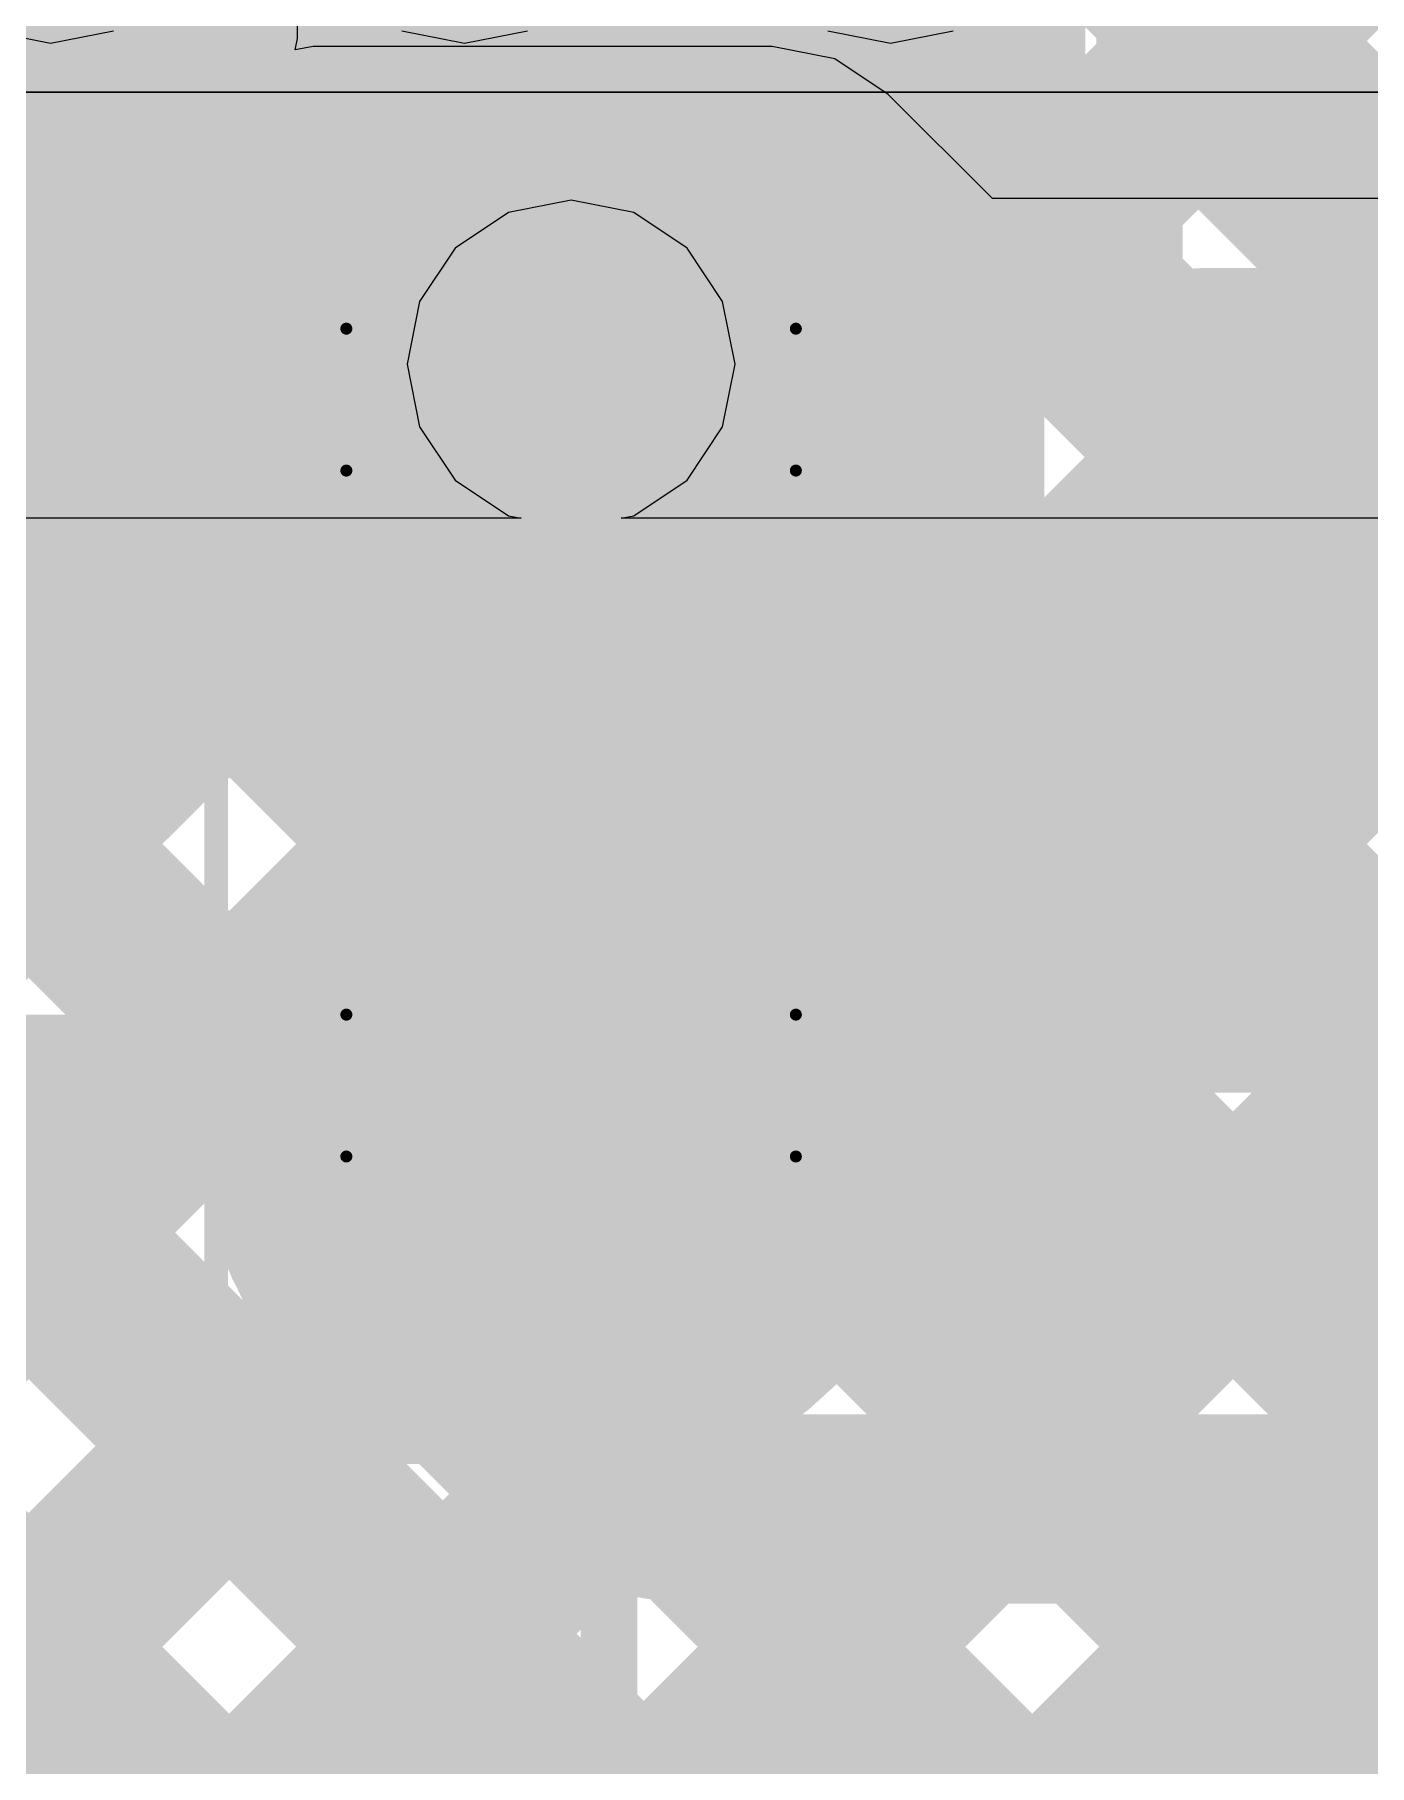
# Model space of a CAD drawing. Header units: millimetres. Extents: x 13 to 259, y -2 to 326.
# Drawn here: x 113.291 to 116.112, y 92.663 to 96.322 of the extents above; entities that cross this region are included whole.
import ezdxf

# ---------------------------------------------------------------- set-up
doc = ezdxf.new("R2010")
doc.units = ezdxf.units.MM
for name, color, linetype in [('BottomLayer', 5, 'Continuous'), ('BottomPaste', 16, 'Continuous'), ('BottomSolder', 6, 'Continuous'), ('ConnectLayer', 7, 'Continuous'), ('DrillDrawing', 1, 'Continuous'), ('Mechanical14', 56, 'Continuous'), ('Mechanical15', 56, 'Continuous'), ('Mechanical16', 56, 'Continuous'), ('Mechanical8', 56, 'Continuous'), ('MidLayer1', 16, 'Continuous'), ('MidLayer2', 76, 'Continuous'), ('MidLayer3', 90, 'Continuous'), ('MidLayer4', 156, 'Continuous'), ('MidLayer5', 130, 'Continuous'), ('MidLayer6', 216, 'Continuous'), ('MultiLayer', 9, 'Continuous'), ('TopLayer', 1, 'Continuous'), ('TopSolder', 216, 'Continuous')]:
    doc.layers.add(name, color=color, linetype=linetype)

# ---------------------------------------------------------------- blocks, each defined once
blk = doc.blocks.new('INDC1608X75N_B_88')
at = {"layer": 'BottomLayer'}
for points in [[(-1.25, 0.5), (-1.25, -0.5), (-0.35, 0.5), (-0.35, -0.5)], [(0.35, 0.5), (0.35, -0.5), (1.25, 0.5), (1.25, -0.5)]]:
    blk.add_solid(points, dxfattribs=at)
at = {"layer": 'BottomPaste'}
for points in [[(-1.25, 0.5), (-1.25, -0.5), (-0.35, 0.5), (-0.35, -0.5)], [(0.35, 0.5), (0.35, -0.5), (1.25, 0.5), (1.25, -0.5)]]:
    blk.add_solid(points, dxfattribs=at)
at = {"layer": 'BottomSolder'}
for points in [[(-1.3516, 0.6016), (-1.3516, -0.6016), (-0.2484, 0.6016), (-0.2484, -0.6016)], [(0.2484, 0.6016), (0.2484, -0.6016), (1.3516, 0.6016), (1.3516, -0.6016)]]:
    blk.add_solid(points, dxfattribs=at)
at = {"layer": 'Mechanical14', "const_width": 0.1}
for points in [[(-0.875, 0.475), (-0.875, -0.475)], [(-0.875, 0.475), (0.875, 0.475)], [(0.875, 0.475), (0.875, -0.475)], [(-0.875, -0.475), (0.875, -0.475)]]:
    blk.add_lwpolyline(points, dxfattribs=at)
at = {"layer": 'Mechanical14', "const_width": 0.05}
for points in [[(-0.9, 0.475, 1), (-0.85, 0.475, 1)], [(-0.9, 0.475, 1), (-0.85, 0.475, 1)], [(0.85, 0.475, 1), (0.9, 0.475, 1)], [(0.85, 0.475, 1), (0.9, 0.475, 1)], [(-0.9, -0.475, 1), (-0.85, -0.475, 1)], [(-0.9, -0.475, 1), (-0.85, -0.475, 1)], [(0.85, -0.475, 1), (0.9, -0.475, 1)], [(0.85, -0.475, 1), (0.9, -0.475, 1)]]:
    blk.add_lwpolyline(points, format="xyb", close=True, dxfattribs=at)
at = {"layer": 'Mechanical16', "const_width": 0.05}
for points in [[(-1.5, 0.75), (-1.5, -0.75)], [(-1.5, 0.75), (1.5, 0.75)], [(1.5, 0.75), (1.5, -0.75)], [(-1.5, -0.75), (1.5, -0.75)]]:
    blk.add_lwpolyline(points, dxfattribs=at)
at = {"layer": 'Mechanical16', "const_width": 0.025}
for points in [[(-1.5125, 0.75, 1), (-1.4875, 0.75, 1)], [(-1.5125, 0.75, 1), (-1.4875, 0.75, 1)], [(1.4875, 0.75, 1), (1.5125, 0.75, 1)], [(1.4875, 0.75, 1), (1.5125, 0.75, 1)], [(-1.5125, -0.75, 1), (-1.4875, -0.75, 1)], [(-1.5125, -0.75, 1), (-1.4875, -0.75, 1)], [(1.4875, -0.75, 1), (1.5125, -0.75, 1)], [(1.4875, -0.75, 1), (1.5125, -0.75, 1)]]:
    blk.add_lwpolyline(points, format="xyb", close=True, dxfattribs=at)
at = {"layer": 'Mechanical8', "const_width": 0.0254}
for points in [[(-0.875, 0.475), (0.875, 0.475)], [(-0.875, 0.475), (-0.875, -0.475)], [(-0.575, 0.475), (-0.575, -0.475)], [(0.575, 0.475), (0.575, -0.475)], [(0.875, 0.475), (0.875, -0.475)], [(-0.875, -0.475), (0.875, -0.475)]]:
    blk.add_lwpolyline(points, dxfattribs=at)
at = {"layer": 'Mechanical8', "const_width": 0.0127}
for points in [[(-0.8813, 0.475, 1), (-0.8686, 0.475, 1)], [(-0.8813, 0.475, 1), (-0.8686, 0.475, 1)], [(-0.5814, 0.475, 1), (-0.5687, 0.475, 1)], [(0.5687, 0.475, 1), (0.5814, 0.475, 1)], [(0.8686, 0.475, 1), (0.8813, 0.475, 1)], [(0.8686, 0.475, 1), (0.8813, 0.475, 1)], [(-0.8813, -0.475, 1), (-0.8686, -0.475, 1)], [(-0.8813, -0.475, 1), (-0.8686, -0.475, 1)], [(-0.5814, -0.475, 1), (-0.5687, -0.475, 1)], [(0.5687, -0.475, 1), (0.5814, -0.475, 1)], [(0.8686, -0.475, 1), (0.8813, -0.475, 1)], [(0.8686, -0.475, 1), (0.8813, -0.475, 1)]]:
    blk.add_lwpolyline(points, format="xyb", close=True, dxfattribs=at)
blk = doc.blocks.new('CAPC1005X55N_B_91')
at = {"layer": 'BottomLayer'}
for points in [[(-0.76, -0.31), (-0.14, -0.31), (-0.76, 0.31), (-0.14, 0.31)], [(0.14, -0.31), (0.76, -0.31), (0.14, 0.31), (0.76, 0.31)]]:
    blk.add_solid(points, dxfattribs=at)
at = {"layer": 'BottomPaste'}
for points in [[(-0.76, -0.31), (-0.14, -0.31), (-0.76, 0.31), (-0.14, 0.31)], [(0.14, -0.31), (0.76, -0.31), (0.14, 0.31), (0.76, 0.31)]]:
    blk.add_solid(points, dxfattribs=at)
at = {"layer": 'BottomSolder'}
for points in [[(-0.8616, -0.4116), (-0.0384, -0.4116), (-0.8616, 0.4116), (-0.0384, 0.4116)], [(0.0384, -0.4116), (0.8616, -0.4116), (0.0384, 0.4116), (0.8616, 0.4116)]]:
    blk.add_solid(points, dxfattribs=at)
at = {"layer": 'Mechanical14', "const_width": 0.1}
for points in [[(0.5251, 0.2749), (-0.5249, 0.2749)], [(-0.5249, 0.2749), (-0.5249, -0.2751)], [(0.5251, 0.2749), (0.5251, -0.2751)], [(0.5251, -0.2751), (-0.5249, -0.2751)]]:
    blk.add_lwpolyline(points, dxfattribs=at)
at = {"layer": 'Mechanical14', "const_width": 0.05}
for points in [[(-0.5499, 0.2749, 1), (-0.5, 0.2749, 1)], [(-0.5499, 0.2749, 1), (-0.5, 0.2749, 1)], [(0.5001, 0.2749, 1), (0.55, 0.2749, 1)], [(0.5001, 0.2749, 1), (0.55, 0.2749, 1)], [(-0.5499, -0.2751, 1), (-0.5, -0.2751, 1)], [(-0.5499, -0.2751, 1), (-0.5, -0.2751, 1)], [(0.5001, -0.2751, 1), (0.55, -0.2751, 1)], [(0.5001, -0.2751, 1), (0.55, -0.2751, 1)]]:
    blk.add_lwpolyline(points, format="xyb", close=True, dxfattribs=at)
at = {"layer": 'Mechanical16', "const_width": 0.05}
for points in [[(0, 0.5), (0, -0.5)], [(0.91, 0.46), (-0.91, 0.46)], [(-0.91, 0.46), (-0.91, -0.46)], [(0.91, 0.46), (0.91, -0.46)], [(0.5, 0), (-0.5, 0)], [(0.91, -0.46), (-0.91, -0.46)]]:
    blk.add_lwpolyline(points, dxfattribs=at)
at = {"layer": 'Mechanical16', "const_width": 0.025}
for points in [[(-0.0125, 0.5, 1), (0.0125, 0.5, 1)], [(-0.9225, 0.46, 1), (-0.8975, 0.46, 1)], [(-0.9225, 0.46, 1), (-0.8975, 0.46, 1)], [(0.8975, 0.46, 1), (0.9225, 0.46, 1)], [(0.8975, 0.46, 1), (0.9225, 0.46, 1)], [(-0.5125, 0, 1), (-0.4875, 0, 1)], [(0.4875, 0, 1), (0.5125, 0, 1)], [(-0.9225, -0.46, 1), (-0.8975, -0.46, 1)], [(-0.9225, -0.46, 1), (-0.8975, -0.46, 1)], [(0.8975, -0.46, 1), (0.9225, -0.46, 1)], [(0.8975, -0.46, 1), (0.9225, -0.46, 1)], [(-0.0125, -0.5, 1), (0.0125, -0.5, 1)]]:
    blk.add_lwpolyline(points, format="xyb", close=True, dxfattribs=at)
blk = doc.blocks.new('CAPC1005X55N_B_131')
at = {"layer": 'BottomLayer'}
for points in [[(-0.76, -0.31), (-0.14, -0.31), (-0.76, 0.31), (-0.14, 0.31)], [(0.14, -0.31), (0.76, -0.31), (0.14, 0.31), (0.76, 0.31)]]:
    blk.add_solid(points, dxfattribs=at)
at = {"layer": 'BottomPaste'}
for points in [[(-0.76, -0.31), (-0.14, -0.31), (-0.76, 0.31), (-0.14, 0.31)], [(0.14, -0.31), (0.76, -0.31), (0.14, 0.31), (0.76, 0.31)]]:
    blk.add_solid(points, dxfattribs=at)
at = {"layer": 'BottomSolder'}
for points in [[(-0.8616, -0.4116), (-0.0384, -0.4116), (-0.8616, 0.4116), (-0.0384, 0.4116)], [(0.0384, -0.4116), (0.8616, -0.4116), (0.0384, 0.4116), (0.8616, 0.4116)]]:
    blk.add_solid(points, dxfattribs=at)
at = {"layer": 'Mechanical14', "const_width": 0.1}
for points in [[(-0.5249, 0.2749), (0.5251, 0.2749)], [(-0.5249, 0.2749), (-0.5249, -0.2751)], [(0.5251, 0.2749), (0.5251, -0.2751)], [(-0.5249, -0.2751), (0.5251, -0.2751)]]:
    blk.add_lwpolyline(points, dxfattribs=at)
at = {"layer": 'Mechanical14', "const_width": 0.05}
for points in [[(-0.5499, 0.2749, 1), (-0.5, 0.2749, 1)], [(-0.5499, 0.2749, 1), (-0.5, 0.2749, 1)], [(0.5001, 0.2749, 1), (0.55, 0.2749, 1)], [(0.5001, 0.2749, 1), (0.55, 0.2749, 1)], [(-0.5499, -0.2751, 1), (-0.5, -0.2751, 1)], [(-0.5499, -0.2751, 1), (-0.5, -0.2751, 1)], [(0.5001, -0.2751, 1), (0.55, -0.2751, 1)], [(0.5001, -0.2751, 1), (0.55, -0.2751, 1)]]:
    blk.add_lwpolyline(points, format="xyb", close=True, dxfattribs=at)
at = {"layer": 'Mechanical16', "const_width": 0.05}
for points in [[(0, 0.5), (0, -0.5)], [(-0.91, 0.46), (0.91, 0.46)], [(-0.91, 0.46), (-0.91, -0.46)], [(0.91, 0.46), (0.91, -0.46)], [(-0.5, 0), (0.5, 0)], [(-0.91, -0.46), (0.91, -0.46)]]:
    blk.add_lwpolyline(points, dxfattribs=at)
at = {"layer": 'Mechanical16', "const_width": 0.025}
for points in [[(-0.0125, 0.5, 1), (0.0125, 0.5, 1)], [(-0.9225, 0.46, 1), (-0.8975, 0.46, 1)], [(-0.9225, 0.46, 1), (-0.8975, 0.46, 1)], [(0.8975, 0.46, 1), (0.9225, 0.46, 1)], [(0.8975, 0.46, 1), (0.9225, 0.46, 1)], [(-0.5125, 0, 1), (-0.4875, 0, 1)], [(0.4875, 0, 1), (0.5125, 0, 1)], [(-0.9225, -0.46, 1), (-0.8975, -0.46, 1)], [(-0.9225, -0.46, 1), (-0.8975, -0.46, 1)], [(0.8975, -0.46, 1), (0.9225, -0.46, 1)], [(0.8975, -0.46, 1), (0.9225, -0.46, 1)], [(-0.0125, -0.5, 1), (0.0125, -0.5, 1)]]:
    blk.add_lwpolyline(points, format="xyb", close=True, dxfattribs=at)
blk = doc.blocks.new('BGA144C80P12X12_1000X1000X170_150')
at = {"layer": 'Mechanical15', "const_width": 0.05}
blk.add_lwpolyline([(6, -6), (6, 6)], dxfattribs=at)

msp = doc.modelspace()

# ---------------------------------------------------------------- linework, layer by layer
at = {"layer": 'BottomLayer', "const_width": 0.25}
for points in [[(113.2, 95.75, 1), (113.45, 95.75, 1)], [(114.3, 95.625, 1), (114.55, 95.625, 1)], [(114.3, 94.025, 1), (114.55, 94.025, 1)]]:
    msp.add_lwpolyline(points, format="xyb", close=True, dxfattribs=at)
at = {"layer": 'ConnectLayer'}
for p, q in [((113.8467, 96.3135), (113.8467, 97.0181)), ((113.1924, 96.3297), (113.325, 96.3034)), ((113.325, 96.3034), (113.4577, 96.3297)), ((113.8419, 96.2891), (113.8467, 96.3135)), ((113.8801, 96.2967), (113.8419, 96.2891)), ((113.8467, 96.3135), (113.8467, 96.3135)), ((113.8467, 96.3135), (113.8467, 96.3135)), ((114.4845, 96.2967), (113.8801, 96.2967)), ((114.0674, 96.3297), (114.2, 96.3034)), ((114.2, 96.3034), (114.3327, 96.3297)), ((114.4846, 96.2967), (114.4845, 96.2967)), ((114.4845, 96.2967), (114.4845, 96.2967)), ((114.6176, 96.2967), (114.4846, 96.2967)), ((114.85, 96.2967), (114.6176, 96.2967)), ((114.6176, 96.2967), (114.6176, 96.2967)), ((114.6176, 96.2967), (114.6176, 96.2967)), ((114.9827, 96.2703), (114.85, 96.2967)), ((114.9674, 96.3297), (115.1, 96.3034)), ((115.1, 96.3034), (115.2327, 96.3297)), ((115.0952, 96.1951), (114.9827, 96.2703)), ((108, 96.2), (119.55, 96.2)), ((115.3153, 95.975), (115.0952, 96.1951)), ((114.425, 95.9717), (114.2924, 95.9453)), ((114.5577, 95.9453), (114.425, 95.9717)), ((119.625, 95.975), (115.3153, 95.975)), ((114.2924, 95.9453), (114.1799, 95.8701)), ((114.6702, 95.8701), (114.5577, 95.9453)), ((114.1799, 95.8701), (114.1048, 95.7577)), ((114.7453, 95.7577), (114.6702, 95.8701)), ((114.1048, 95.7577), (114.0784, 95.625)), ((114.7717, 95.625), (114.7453, 95.7577)), ((114.0784, 95.625), (114.1048, 95.4923)), ((114.7453, 95.4923), (114.7717, 95.625)), ((114.1048, 95.4923), (114.1799, 95.3799)), ((114.6702, 95.3799), (114.7453, 95.4923)), ((114.1799, 95.3799), (114.2924, 95.3047)), ((114.5577, 95.3047), (114.6702, 95.3799)), ((114.3193, 95.2994), (108.875, 95.2986)), ((114.2924, 95.3047), (114.3193, 95.2994)), ((114.5309, 95.2994), (114.5577, 95.3047)), ((116.7323, 95.2997), (114.5309, 95.2994))]:
    msp.add_line(p, q, dxfattribs=at)
at = {"layer": 'ConnectLayer', "const_width": 0.4}
for points in [[(102.1605, 79.2502), (131.7888, 108.8785)], [(102.1605, 79.2502), (131.7888, 108.8785)], [(102.1717, 78.4129), (131.6469, 107.8881)], [(102.1717, 78.4129), (131.6469, 107.8881)], [(114.7707, 96.1031), (116.8532, 98.1856)], [(114.7707, 96.1031), (116.8532, 98.1856)], [(114.9972, 95.4811), (117.3306, 97.8145)], [(114.9972, 95.4811), (117.3306, 97.8145)], [(114.8242, 94.4595), (117.6839, 97.3193)], [(114.8242, 94.4595), (117.6839, 97.3193)], [(112.3014, 97.2846), (113.2507, 96.3353)], [(113.5, 97.0181), (113.5001, 96.3135)], [(115.1116, 97.0201), (116.5959, 95.5359)], [(115.1116, 97.0201), (116.5959, 95.5359)], [(113.3104, 96.3398), (113.5001, 96.5295)], [(114.7732, 96.51), (135.1583, 76.1249)], [(114.7732, 96.51), (135.1583, 76.1249)], [(101.7383, 83.9192), (113.9397, 96.1206)], [(101.7383, 83.9192), (113.9397, 96.1206)], [(110.0994, 96.0927), (122.1498, 84.0422)], [(110.0994, 96.0927), (122.1498, 84.0422)], [(110.0994, 96.0927), (115.532, 90.66)], [(110.9531, 96.0875), (133.3382, 73.7024)], [(110.9531, 96.0875), (133.3382, 73.7024)], [(110.9531, 96.0875), (116.3805, 90.66)], [(111.7957, 96.0934), (113.8357, 94.0534)], [(111.7957, 96.0934), (113.8357, 94.0534)], [(111.7957, 96.0934), (113.8357, 94.0534)], [(112.6508, 96.0868), (114.1772, 94.5604)], [(112.6508, 96.0868), (114.1772, 94.5604)], [(113.4997, 96.0865), (113.8463, 95.7398)], [(113.4997, 96.0865), (113.8463, 95.7398)], [(113.6176, 94.95), (114.6176, 95.95)], [(113.8801, 95.95), (114.85, 95.95)], [(114.4845, 95.95), (115.2173, 95.2173)], [(114.85, 95.95), (115.225, 95.575)], [(108.4791, 90.66), (113.6191, 95.8)], [(112.3594, 95.8), (113.8616, 95.8)], [(112.9376, 95.8), (114.1772, 94.5604)], [(113.7861, 95.8), (113.8463, 95.7398)], [(114.9885, 95.8), (115.4219, 95.8)], [(114.9972, 95.4811), (115.3161, 95.8)], [(115.4219, 95.8), (116.1792, 95.0427)], [(113.9103, 95.6757), (114.636, 94.95)], [(114.4661, 94.95), (115.1581, 95.642)], [(115.7624, 95.6283), (116.6526, 95.6283)], [(115.765, 95.4004), (115.993, 95.6283)], [(115.225, 95.225), (115.225, 95.575)], [(115.765, 95.225), (115.765, 95.575)], [(115.765, 95.5181), (116.9982, 94.285)], [(114.9876, 95.4471), (125.1755, 85.2591)], [(114.9876, 95.4471), (125.1755, 85.2591)], [(114.9876, 95.4471), (119.7747, 90.66)], [(114.8242, 94.4595), (115.7933, 95.4286)], [(114.9251, 93.7119), (116.5371, 95.3239)], [(114.9251, 93.7119), (116.5371, 95.3239)], [(115.4982, 94.285), (116.5371, 95.3239)], [(101.8767, 83.2091), (113.9469, 95.2793)], [(101.8767, 83.2091), (113.9469, 95.2793)], [(109.3276, 90.66), (113.9469, 95.2793)], [(114.95, 94.95), (115.225, 95.225)], [(113.5378, 95.1997), (113.7875, 94.95)], [(100.5867, 81.0706), (114.569, 95.0528)], [(100.5867, 81.0706), (114.569, 95.0528)], [(110.1761, 90.66), (114.569, 95.0528)], [(114.5399, 95.0463), (121.4862, 88.0999)], [(114.5399, 95.0463), (121.4862, 88.0999)], [(114.5399, 95.0463), (118.9261, 90.66)], [(114.9251, 93.7119), (116.2201, 95.0069)], [(110.2353, 94.95), (114.95, 94.95)], [(113.5703, 90.66), (117.8203, 94.91)], [(114.4188, 90.66), (118.6688, 94.91)], [(115.3329, 94.5691), (115.6059, 94.8422)], [(115.5992, 94.8355), (116.1497, 94.285)], [(101.945, 79.8833), (116.8273, 94.7656)], [(101.945, 79.8833), (116.8273, 94.7656)], [(112.7217, 90.66), (116.8273, 94.7656)], [(115.1412, 94.445), (115.3011, 94.285)], [(114.8069, 94.4068), (114.9287, 94.285)], [(114.8721, 94.41), (114.95, 94.41)], [(114.9547, 94.285), (121.7649, 94.285)], [(101.8661, 82.35), (113.5661, 94.05)], [(110.5087, 94.05), (113.8356, 94.05)], [(112.142, 94.05), (123.0085, 83.1835)], [(112.9905, 94.05), (123.4328, 83.6077)], [(114.9605, 93.7772), (121.1146, 87.623)], [(114.9605, 93.7772), (121.1146, 87.623)], [(114.9605, 93.7772), (118.0776, 90.66)], [(114.7381, 93.5249), (114.9251, 93.7119)], [(114.7381, 93.5249), (114.9251, 93.7119)], [(114.7381, 93.5249), (114.9251, 93.7119)], [(101.7125, 81.3478), (113.9905, 93.6259)], [(101.7125, 81.3478), (113.9905, 93.6259)], [(102.7147, 82.35), (113.9905, 93.6259)], [(111.0247, 90.66), (113.9905, 93.6259)], [(114.0432, 93.6432), (114.2113, 93.4751)], [(101.9102, 80.697), (114.7381, 93.5249)], [(101.9102, 80.697), (114.7381, 93.5249)], [(111.8732, 90.66), (114.7381, 93.5249)], [(114.2113, 93.4751), (114.3222, 93.3642)], [(114.4534, 93.4357), (125.0401, 82.8489)], [(114.4534, 93.4357), (125.0401, 82.8489)], [(114.4534, 93.4357), (117.2291, 90.66)], [(103.5632, 82.35), (114.4714, 93.2582)], [(104.4117, 82.35), (115.2667, 93.205)], [(105.2602, 82.35), (116.1152, 93.205)], [(106.1088, 82.35), (116.9638, 93.205)], [(114.6836, 93.2054), (123.857, 84.032)], [(114.705, 93.205), (121.9886, 93.205)], [(115.5325, 93.205), (121.1146, 87.623)]]:
    msp.add_lwpolyline(points, dxfattribs=at)
for points in [[(114.79, 96.65, -0.223564), (114.5761, 96.1954)], [(114.79, 96.65, -0.223564), (114.5761, 96.1954)], [(112.9, 96.1592, -0.283621), (113.5001, 96.3135)], [(113.7625, 96.2542, -0.434523), (112.9, 96.2408)], [(113.7625, 96.2542, -0.434523), (112.9, 96.2408)], [(114.049, 96.0797, -0.145133), (113.7625, 96.2542)], [(114.049, 96.0797, -0.145133), (113.7625, 96.2542)], [(114.5761, 96.1954, -0.340281), (115.015, 95.625)], [(114.5761, 96.1954, -0.340281), (115.015, 95.625)], [(115.015, 95.625, -1.575873), (114.049, 96.0797)], [(115.015, 95.625, -1.575873), (114.049, 96.0797)], [(113.8801, 95.95, -0.086674), (113.915, 95.75)], [(115.015, 95.625, -1.163167), (113.8616, 95.8)], [(114.9885, 95.8, -0.07543), (115.015, 95.625)], [(113.915, 95.75, -0.675033), (112.9, 95.3408)], [(113.375, 95.75, -0.67153), (113.2894, 95.715)], [(115.765, 95.225, -0.199574), (115.6059, 94.8422)], [(115.765, 95.225, -0.198912), (115.6069, 94.8432)], [(116.4625, 94.925, -0.199374), (116.1792, 95.0427)], [(116.4625, 94.925, -0.198912), (116.1797, 95.0422)], [(115.3329, 94.5691, -0.199574), (114.95, 94.41)], [(115.3319, 94.5682, -0.198913), (114.95, 94.41)], [(114.8721, 94.41, -0.063731), (114.9547, 94.285)], [(114.2113, 93.4751, -0.321003), (113.8356, 94.05)], [(114.0432, 93.6432, -0.210978), (113.8856, 94.05)], [(114.705, 93.205, -0.199574), (114.3222, 93.3642)], [(114.705, 93.205, -0.198912), (114.3232, 93.3632)]]:
    msp.add_lwpolyline(points, format="xyb", dxfattribs=at)
at = {"layer": 'ConnectLayer'}
for points, const_width in [([(114.6732, 96.51, 1), (114.8732, 96.51, 1)], 0.2), ([(114.6732, 96.51, 1), (114.8732, 96.51, 1)], 0.2), ([(113.1507, 96.3353, 1), (113.3507, 96.3353, 1)], 0.2), ([(113.2104, 96.3398, 1), (113.4104, 96.3398, 1)], 0.2), ([(113.4001, 96.3135, 1), (113.6001, 96.3135, 1)], 0.2), ([(113.4001, 96.3135, 1), (113.6001, 96.3135, 1)], 0.2), ([(113.6625, 96.2542, 1), (113.8625, 96.2542, 1)], 0.2), ([(113.6625, 96.2542, 1), (113.8625, 96.2542, 1)], 0.2), ([(113.6625, 96.2542, 1), (113.8625, 96.2542, 1)], 0.2), ([(113.6625, 96.2542, 1), (113.8625, 96.2542, 1)], 0.2), ([(114.4761, 96.1954, 1), (114.6761, 96.1954, 1)], 0.2), ([(114.4761, 96.1954, 1), (114.6761, 96.1954, 1)], 0.2), ([(114.4761, 96.1954, 1), (114.6761, 96.1954, 1)], 0.2), ([(114.4761, 96.1954, 1), (114.6761, 96.1954, 1)], 0.2), ([(113.8397, 96.1206, 1), (114.0397, 96.1206, 1)], 0.2), ([(113.8397, 96.1206, 1), (114.0397, 96.1206, 1)], 0.2), ([(114.6707, 96.1031, 1), (114.8707, 96.1031, 1)], 0.2), ([(114.6707, 96.1031, 1), (114.8707, 96.1031, 1)], 0.2), ([(113.3997, 96.0865, 1), (113.5997, 96.0865, 1)], 0.2), ([(113.3997, 96.0865, 1), (113.5997, 96.0865, 1)], 0.2), ([(113.949, 96.0797, 1), (114.149, 96.0797, 1)], 0.2), ([(113.949, 96.0797, 1), (114.149, 96.0797, 1)], 0.2), ([(113.949, 96.0797, 1), (114.149, 96.0797, 1)], 0.2), ([(113.949, 96.0797, 1), (114.149, 96.0797, 1)], 0.2), ([(113.7801, 95.95, 1), (113.9801, 95.95, 1)], 0.2), ([(113.7801, 95.95, 1), (113.9801, 95.95, 1)], 0.2), ([(114.3845, 95.95, 1), (114.5845, 95.95, 1)], 0.2), ([(114.5176, 95.95, 1), (114.7176, 95.95, 1)], 0.2), ([(114.75, 95.95, 1), (114.95, 95.95, 1)], 0.2), ([(114.75, 95.95, 1), (114.95, 95.95, 1)], 0.2), ([(113.5191, 95.8, 1), (113.7191, 95.8, 1)], 0.2), ([(113.6861, 95.8, 1), (113.8861, 95.8, 1)], 0.2), ([(113.7616, 95.8, 1), (113.9616, 95.8, 1)], 0.2), ([(113.7616, 95.8, 1), (113.9616, 95.8, 1)], 0.2), ([(114.8885, 95.8, 1), (115.0885, 95.8, 1)], 0.2), ([(114.8885, 95.8, 1), (115.0885, 95.8, 1)], 0.2), ([(115.2161, 95.8, 1), (115.4161, 95.8, 1)], 0.2), ([(115.3219, 95.8, 1), (115.5219, 95.8, 1)], 0.2), ([(115.3219, 95.8, 1), (115.5219, 95.8, 1)], 0.2), ([(113.275, 95.75, 1), (113.475, 95.75, 1)], 0.2), ([(113.7463, 95.7398, 1), (113.9463, 95.7398, 1)], 0.2), ([(113.7463, 95.7398, 1), (113.9463, 95.7398, 1)], 0.2), ([(113.7463, 95.7398, 1), (113.9463, 95.7398, 1)], 0.2), ([(113.815, 95.75, 1), (114.015, 95.75, 1)], 0.2), ([(113.815, 95.75, 1), (114.015, 95.75, 1)], 0.2), ([(113.1894, 95.715, 1), (113.3894, 95.715, 1)], 0.2), ([(113.8103, 95.6757, 1), (114.0103, 95.6757, 1)], 0.2), ([(114.915, 95.625, 1), (115.115, 95.625, 1)], 0.2), ([(114.915, 95.625, 1), (115.115, 95.625, 1)], 0.2), ([(114.915, 95.625, 1), (115.115, 95.625, 1)], 0.2), ([(114.915, 95.625, 1), (115.115, 95.625, 1)], 0.2), ([(114.915, 95.625, 1), (115.115, 95.625, 1)], 0.2), ([(114.915, 95.625, 1), (115.115, 95.625, 1)], 0.2), ([(115.0581, 95.642, 1), (115.2581, 95.642, 1)], 0.2), ([(115.6624, 95.6283, 1), (115.8624, 95.6283, 1)], 0.2), ([(115.893, 95.6283, 1), (116.093, 95.6283, 1)], 0.2), ([(115.125, 95.575, 1), (115.325, 95.575, 1)], 0.2), ([(115.125, 95.575, 1), (115.325, 95.575, 1)], 0.2), ([(115.665, 95.575, 1), (115.865, 95.575, 1)], 0.2), ([(115.665, 95.5181, 1), (115.865, 95.5181, 1)], 0.2), ([(114.8972, 95.4811, 1), (115.0972, 95.4811, 1)], 0.2), ([(114.8972, 95.4811, 1), (115.0972, 95.4811, 1)], 0.2), ([(114.8972, 95.4811, 1), (115.0972, 95.4811, 1)], 0.2), ([(114.8876, 95.4471, 1), (115.0876, 95.4471, 1)], 0.2), ([(114.8876, 95.4471, 1), (115.0876, 95.4471, 1)], 0.2), ([(114.8876, 95.4471, 1), (115.0876, 95.4471, 1)], 0.2), ([(115.6933, 95.4286, 1), (115.8933, 95.4286, 1)], 0.2), ([(115.665, 95.4004, 1), (115.865, 95.4004, 1)], 0.2), ([(113.8469, 95.2793, 1), (114.0469, 95.2793, 1)], 0.2), ([(113.8469, 95.2793, 1), (114.0469, 95.2793, 1)], 0.2), ([(113.8469, 95.2793, 1), (114.0469, 95.2793, 1)], 0.2), ([(115.125, 95.225, 1), (115.325, 95.225, 1)], 0.2), ([(115.125, 95.225, 1), (115.325, 95.225, 1)], 0.2), ([(115.665, 95.225, 1), (115.865, 95.225, 1)], 0.2), ([(115.665, 95.225, 1), (115.865, 95.225, 1)], 0.2), ([(115.665, 95.225, 1), (115.865, 95.225, 1)], 0.2), ([(113.4378, 95.1997, 1), (113.6378, 95.1997, 1)], 0.2), ([(115.1173, 95.2173, 1), (115.3173, 95.2173, 1)], 0.2), ([(114.4399, 95.0463, 1), (114.6399, 95.0463, 1)], 0.2), ([(114.4399, 95.0463, 1), (114.6399, 95.0463, 1)], 0.2), ([(114.4399, 95.0463, 1), (114.6399, 95.0463, 1)], 0.2), ([(114.469, 95.0528, 1), (114.669, 95.0528, 1)], 0.2), ([(114.469, 95.0528, 1), (114.669, 95.0528, 1)], 0.2), ([(114.469, 95.0528, 1), (114.669, 95.0528, 1)], 0.2), ([(116.0792, 95.0427, 1), (116.2792, 95.0427, 1)], 0.2), ([(116.0792, 95.0427, 1), (116.2792, 95.0427, 1)], 0.2), ([(116.0797, 95.0422, 1), (116.2797, 95.0422, 1)], 0.2), ([(116.1201, 95.0069, 1), (116.3201, 95.0069, 1)], 0.2), ([(113.5176, 94.95, 1), (113.7176, 94.95, 1)], 0.2), ([(113.6875, 94.95, 1), (113.8875, 94.95, 1)], 0.2), ([(114.3661, 94.95, 1), (114.5661, 94.95, 1)], 0.2), ([(114.536, 94.95, 1), (114.736, 94.95, 1)], 0.2), ([(114.85, 94.95, 1), (115.05, 94.95, 1)], 0.2), ([(114.85, 94.95, 1), (115.05, 94.95, 1)], 0.2), ([(115.4992, 94.8355, 1), (115.6992, 94.8355, 1)], 0.2), ([(115.5059, 94.8422, 1), (115.7059, 94.8422, 1)], 0.2), ([(115.5059, 94.8422, 1), (115.7059, 94.8422, 1)], 0.2), ([(115.5069, 94.8432, 1), (115.7069, 94.8432, 1)], 0.2), ([(115.015, 94.025, 1), (113.835, 94.025, 1)], 0.4), ([(115.015, 94.025, 1), (113.835, 94.025, 1)], 0.4), ([(115.015, 94.025, 1), (113.835, 94.025, 1)], 0.4), ([(114.0772, 94.5604, 1), (114.2772, 94.5604, 1)], 0.2), ([(114.0772, 94.5604, 1), (114.2772, 94.5604, 1)], 0.2), ([(114.0772, 94.5604, 1), (114.2772, 94.5604, 1)], 0.2), ([(115.2319, 94.5682, 1), (115.4319, 94.5682, 1)], 0.2), ([(115.2329, 94.5691, 1), (115.4329, 94.5691, 1)], 0.2), ([(115.2329, 94.5691, 1), (115.4329, 94.5691, 1)], 0.2), ([(114.7242, 94.4595, 1), (114.9242, 94.4595, 1)], 0.2), ([(114.7242, 94.4595, 1), (114.9242, 94.4595, 1)], 0.2), ([(114.7242, 94.4595, 1), (114.9242, 94.4595, 1)], 0.2), ([(115.0412, 94.445, 1), (115.2412, 94.445, 1)], 0.2), ([(114.7069, 94.4068, 1), (114.9069, 94.4068, 1)], 0.2), ([(114.7721, 94.41, 1), (114.9721, 94.41, 1)], 0.2), ([(114.7721, 94.41, 1), (114.9721, 94.41, 1)], 0.2), ([(114.85, 94.41, 1), (115.05, 94.41, 1)], 0.2), ([(114.85, 94.41, 1), (115.05, 94.41, 1)], 0.2), ([(114.85, 94.41, 1), (115.05, 94.41, 1)], 0.2), ([(114.8287, 94.285, 1), (115.0287, 94.285, 1)], 0.2), ([(114.8547, 94.285, 1), (115.0547, 94.285, 1)], 0.2), ([(114.8547, 94.285, 1), (115.0547, 94.285, 1)], 0.2), ([(115.2011, 94.285, 1), (115.4011, 94.285, 1)], 0.2), ([(115.3982, 94.285, 1), (115.5982, 94.285, 1)], 0.2), ([(116.0497, 94.285, 1), (116.2497, 94.285, 1)], 0.2), ([(113.4661, 94.05, 1), (113.6661, 94.05, 1)], 0.2), ([(113.7356, 94.05, 1), (113.9356, 94.05, 1)], 0.2), ([(113.7356, 94.05, 1), (113.9356, 94.05, 1)], 0.2), ([(113.7357, 94.0534, 1), (113.9357, 94.0534, 1)], 0.2), ([(113.7357, 94.0534, 1), (113.9357, 94.0534, 1)], 0.2), ([(113.7357, 94.0534, 1), (113.9357, 94.0534, 1)], 0.2), ([(113.7856, 94.05, 1), (113.9856, 94.05, 1)], 0.2), ([(113.735, 94.025, 1), (113.935, 94.025, 1)], 0.2), ([(113.735, 94.025, 1), (113.935, 94.025, 1)], 0.2), ([(113.735, 94.025, 1), (113.935, 94.025, 1)], 0.2), ([(114.915, 94.025, 1), (115.115, 94.025, 1)], 0.2), ([(114.915, 94.025, 1), (115.115, 94.025, 1)], 0.2), ([(114.915, 94.025, 1), (115.115, 94.025, 1)], 0.2), ([(114.8605, 93.7772, 1), (115.0605, 93.7772, 1)], 0.2), ([(114.8605, 93.7772, 1), (115.0605, 93.7772, 1)], 0.2), ([(114.8605, 93.7772, 1), (115.0605, 93.7772, 1)], 0.2), ([(114.8251, 93.7119, 1), (115.0251, 93.7119, 1)], 0.2), ([(114.8251, 93.7119, 1), (115.0251, 93.7119, 1)], 0.2), ([(114.8251, 93.7119, 1), (115.0251, 93.7119, 1)], 0.2), ([(114.8251, 93.7119, 1), (115.0251, 93.7119, 1)], 0.2), ([(114.8251, 93.7119, 1), (115.0251, 93.7119, 1)], 0.2), ([(114.8251, 93.7119, 1), (115.0251, 93.7119, 1)], 0.2), ([(113.8905, 93.6259, 1), (114.0905, 93.6259, 1)], 0.2), ([(113.8905, 93.6259, 1), (114.0905, 93.6259, 1)], 0.2), ([(113.8905, 93.6259, 1), (114.0905, 93.6259, 1)], 0.2), ([(113.8905, 93.6259, 1), (114.0905, 93.6259, 1)], 0.2), ([(113.9432, 93.6432, 1), (114.1432, 93.6432, 1)], 0.2), ([(113.9432, 93.6432, 1), (114.1432, 93.6432, 1)], 0.2), ([(114.6381, 93.5249, 1), (114.8381, 93.5249, 1)], 0.2), ([(114.6381, 93.5249, 1), (114.8381, 93.5249, 1)], 0.2), ([(114.6381, 93.5249, 1), (114.8381, 93.5249, 1)], 0.2), ([(114.6381, 93.5249, 1), (114.8381, 93.5249, 1)], 0.2), ([(114.6381, 93.5249, 1), (114.8381, 93.5249, 1)], 0.2), ([(114.6381, 93.5249, 1), (114.8381, 93.5249, 1)], 0.2), ([(114.1113, 93.4751, 1), (114.3113, 93.4751, 1)], 0.2), ([(114.1113, 93.4751, 1), (114.3113, 93.4751, 1)], 0.2), ([(114.1113, 93.4751, 1), (114.3113, 93.4751, 1)], 0.2), ([(114.3534, 93.4357, 1), (114.5534, 93.4357, 1)], 0.2), ([(114.3534, 93.4357, 1), (114.5534, 93.4357, 1)], 0.2), ([(114.3534, 93.4357, 1), (114.5534, 93.4357, 1)], 0.2), ([(114.2222, 93.3642, 1), (114.4222, 93.3642, 1)], 0.2), ([(114.2222, 93.3642, 1), (114.4222, 93.3642, 1)], 0.2), ([(114.2232, 93.3632, 1), (114.4232, 93.3632, 1)], 0.2), ([(114.3714, 93.2582, 1), (114.5714, 93.2582, 1)], 0.2), ([(114.5836, 93.2054, 1), (114.7836, 93.2054, 1)], 0.2), ([(114.605, 93.205, 1), (114.805, 93.205, 1)], 0.2), ([(114.605, 93.205, 1), (114.805, 93.205, 1)], 0.2), ([(114.605, 93.205, 1), (114.805, 93.205, 1)], 0.2), ([(115.1667, 93.205, 1), (115.3667, 93.205, 1)], 0.2), ([(115.4325, 93.205, 1), (115.6325, 93.205, 1)], 0.2), ([(116.0152, 93.205, 1), (116.2152, 93.205, 1)], 0.2)]:
    msp.add_lwpolyline(points, format="xyb", close=True, dxfattribs=dict(at, const_width=const_width))
at = {"layer": 'DrillDrawing', "const_width": 0.0508}
for points in [[(113.198, 96.004), (113.452, 96.004)], [(113.452, 95.877), (113.452, 96.004)], [(113.452, 95.877), (113.579, 95.877)], [(113.579, 95.623), (113.579, 95.877)], [(114.298, 95.752), (114.298, 95.879)], [(114.298, 95.879), (114.552, 95.879)], [(114.552, 95.752), (114.552, 95.879)], [(114.171, 95.498), (114.171, 95.752)], [(114.171, 95.752), (114.298, 95.752)], [(114.552, 95.752), (114.679, 95.752)], [(114.679, 95.498), (114.679, 95.752)], [(113.452, 95.623), (113.579, 95.623)], [(113.452, 95.496), (113.452, 95.623)], [(113.198, 95.496), (113.452, 95.496)], [(114.171, 95.498), (114.298, 95.498)], [(114.298, 95.371), (114.298, 95.498)], [(114.552, 95.498), (114.679, 95.498)], [(114.552, 95.371), (114.552, 95.498)], [(114.298, 95.371), (114.552, 95.371)], [(114.298, 94.152), (114.298, 94.279)], [(114.298, 94.279), (114.552, 94.279)], [(114.552, 94.152), (114.552, 94.279)], [(114.171, 93.898), (114.171, 94.152)], [(114.171, 94.152), (114.298, 94.152)], [(114.552, 94.152), (114.679, 94.152)], [(114.679, 93.898), (114.679, 94.152)], [(114.171, 93.898), (114.298, 93.898)], [(114.298, 93.771), (114.298, 93.898)], [(114.552, 93.898), (114.679, 93.898)], [(114.552, 93.771), (114.552, 93.898)], [(114.298, 93.771), (114.552, 93.771)]]:
    msp.add_lwpolyline(points, dxfattribs=at)
at = {"layer": 'DrillDrawing', "const_width": 0.0254}
for points in [[(113.4393, 96.004, 1), (113.4647, 96.004, 1)], [(113.4393, 96.004, 1), (113.4647, 96.004, 1)], [(113.4393, 95.877, 1), (113.4647, 95.877, 1)], [(113.4393, 95.877, 1), (113.4647, 95.877, 1)], [(113.5663, 95.877, 1), (113.5917, 95.877, 1)], [(113.5663, 95.877, 1), (113.5917, 95.877, 1)], [(114.2853, 95.879, 1), (114.3107, 95.879, 1)], [(114.2853, 95.879, 1), (114.3107, 95.879, 1)], [(114.5393, 95.879, 1), (114.5647, 95.879, 1)], [(114.5393, 95.879, 1), (114.5647, 95.879, 1)], [(114.1583, 95.752, 1), (114.1837, 95.752, 1)], [(114.1583, 95.752, 1), (114.1837, 95.752, 1)], [(114.2853, 95.752, 1), (114.3107, 95.752, 1)], [(114.2853, 95.752, 1), (114.3107, 95.752, 1)], [(114.5393, 95.752, 1), (114.5647, 95.752, 1)], [(114.5393, 95.752, 1), (114.5647, 95.752, 1)], [(114.6663, 95.752, 1), (114.6917, 95.752, 1)], [(114.6663, 95.752, 1), (114.6917, 95.752, 1)], [(113.4393, 95.623, 1), (113.4647, 95.623, 1)], [(113.4393, 95.623, 1), (113.4647, 95.623, 1)], [(113.5663, 95.623, 1), (113.5917, 95.623, 1)], [(113.5663, 95.623, 1), (113.5917, 95.623, 1)], [(113.4393, 95.496, 1), (113.4647, 95.496, 1)], [(113.4393, 95.496, 1), (113.4647, 95.496, 1)], [(114.1583, 95.498, 1), (114.1837, 95.498, 1)], [(114.1583, 95.498, 1), (114.1837, 95.498, 1)], [(114.2853, 95.498, 1), (114.3107, 95.498, 1)], [(114.2853, 95.498, 1), (114.3107, 95.498, 1)], [(114.5393, 95.498, 1), (114.5647, 95.498, 1)], [(114.5393, 95.498, 1), (114.5647, 95.498, 1)], [(114.6663, 95.498, 1), (114.6917, 95.498, 1)], [(114.6663, 95.498, 1), (114.6917, 95.498, 1)], [(114.2853, 95.371, 1), (114.3107, 95.371, 1)], [(114.2853, 95.371, 1), (114.3107, 95.371, 1)], [(114.5393, 95.371, 1), (114.5647, 95.371, 1)], [(114.5393, 95.371, 1), (114.5647, 95.371, 1)], [(114.2853, 94.279, 1), (114.3107, 94.279, 1)], [(114.2853, 94.279, 1), (114.3107, 94.279, 1)], [(114.5393, 94.279, 1), (114.5647, 94.279, 1)], [(114.5393, 94.279, 1), (114.5647, 94.279, 1)], [(114.1583, 94.152, 1), (114.1837, 94.152, 1)], [(114.1583, 94.152, 1), (114.1837, 94.152, 1)], [(114.2853, 94.152, 1), (114.3107, 94.152, 1)], [(114.2853, 94.152, 1), (114.3107, 94.152, 1)], [(114.5393, 94.152, 1), (114.5647, 94.152, 1)], [(114.5393, 94.152, 1), (114.5647, 94.152, 1)], [(114.6663, 94.152, 1), (114.6917, 94.152, 1)], [(114.6663, 94.152, 1), (114.6917, 94.152, 1)], [(114.1583, 93.898, 1), (114.1837, 93.898, 1)], [(114.1583, 93.898, 1), (114.1837, 93.898, 1)], [(114.2853, 93.898, 1), (114.3107, 93.898, 1)], [(114.2853, 93.898, 1), (114.3107, 93.898, 1)], [(114.5393, 93.898, 1), (114.5647, 93.898, 1)], [(114.5393, 93.898, 1), (114.5647, 93.898, 1)], [(114.6663, 93.898, 1), (114.6917, 93.898, 1)], [(114.6663, 93.898, 1), (114.6917, 93.898, 1)], [(114.2853, 93.771, 1), (114.3107, 93.771, 1)], [(114.2853, 93.771, 1), (114.3107, 93.771, 1)], [(114.5393, 93.771, 1), (114.5647, 93.771, 1)], [(114.5393, 93.771, 1), (114.5647, 93.771, 1)]]:
    msp.add_lwpolyline(points, format="xyb", close=True, dxfattribs=at)
at = {"layer": 'MidLayer1', "const_width": 0.2}
for points in [[(113.225, 95.75, 1), (113.425, 95.75, 1)], [(114.325, 95.625, 1), (114.525, 95.625, 1)], [(114.325, 94.025, 1), (114.525, 94.025, 1)]]:
    msp.add_lwpolyline(points, format="xyb", close=True, dxfattribs=at)
at = {"layer": 'MidLayer2'}
for points, const_width in [([(114.6028, 96.5013), (115.6791, 95.425)], 0.12), ([(113.8, 96.4843), (114.1322, 96.1521)], 0.12), ([(114.1322, 96.1521), (114.4994, 96.1521)], 0.12), ([(114.4994, 96.1521), (115.3591, 95.2925)], 0.12), ([(114.425, 95.125), (114.425, 95.625)], 0.3), ([(115.6791, 94.8184), (115.6791, 95.425)], 0.12), ([(115.3591, 94.6859), (115.3591, 95.2925)], 0.12), ([(114.425, 95.125), (116.05, 93.5)], 0.3), ([(112.635, 95.11), (121.7251, 86.02)], 0.12), ([(112.3151, 94.9775), (121.5925, 85.7)], 0.12), ([(115.6791, 94.8184), (116.72, 93.7775)], 0.12), ([(115.3591, 94.6859), (116.4, 93.645)], 0.12), ([(116.05, 92.675), (116.05, 93.5)], 0.3), ([(116.05, 92.675), (121.175, 87.55)], 0.3)]:
    msp.add_lwpolyline(points, dxfattribs=dict(at, const_width=const_width))
for points, const_width in [([(114.1022, 96.1521, 1), (114.1622, 96.1521, 1)], 0.06), ([(114.1022, 96.1521, 1), (114.1622, 96.1521, 1)], 0.06), ([(114.4695, 96.1521, 1), (114.5294, 96.1521, 1)], 0.06), ([(114.4695, 96.1521, 1), (114.5294, 96.1521, 1)], 0.06), ([(113.225, 95.75, 1), (113.425, 95.75, 1)], 0.2), ([(114.325, 95.625, 1), (114.525, 95.625, 1)], 0.2), ([(114.35, 95.625, 1), (114.5, 95.625, 1)], 0.15), ([(115.6491, 95.425, 1), (115.7091, 95.425, 1)], 0.06), ([(115.6491, 95.425, 1), (115.7091, 95.425, 1)], 0.06), ([(115.3291, 95.2925, 1), (115.3891, 95.2925, 1)], 0.06), ([(115.3291, 95.2925, 1), (115.3891, 95.2925, 1)], 0.06), ([(114.35, 95.125, 1), (114.5, 95.125, 1)], 0.15), ([(114.35, 95.125, 1), (114.5, 95.125, 1)], 0.15), ([(115.6491, 94.8184, 1), (115.7091, 94.8184, 1)], 0.06), ([(115.6491, 94.8184, 1), (115.7091, 94.8184, 1)], 0.06), ([(115.3291, 94.6859, 1), (115.3891, 94.6859, 1)], 0.06), ([(115.3291, 94.6859, 1), (115.3891, 94.6859, 1)], 0.06), ([(114.325, 94.025, 1), (114.525, 94.025, 1)], 0.2), ([(115.975, 93.5, 1), (116.125, 93.5, 1)], 0.15), ([(115.975, 93.5, 1), (116.125, 93.5, 1)], 0.15), ([(115.975, 92.675, 1), (116.125, 92.675, 1)], 0.15), ([(115.975, 92.675, 1), (116.125, 92.675, 1)], 0.15)]:
    msp.add_lwpolyline(points, format="xyb", close=True, dxfattribs=dict(at, const_width=const_width))
at = {"layer": 'MidLayer3', "const_width": 0.12}
for points in [[(112.3594, 96.2), (115.5875, 96.2)], [(115.5875, 96.2), (116.4625, 95.325)]]:
    msp.add_lwpolyline(points, dxfattribs=at)
at = {"layer": 'MidLayer3'}
for points, const_width in [([(115.5575, 96.2, 1), (115.6175, 96.2, 1)], 0.06), ([(115.5575, 96.2, 1), (115.6175, 96.2, 1)], 0.06), ([(113.225, 95.75, 1), (113.425, 95.75, 1)], 0.2), ([(114.325, 95.625, 1), (114.525, 95.625, 1)], 0.2), ([(114.325, 94.025, 1), (114.525, 94.025, 1)], 0.2)]:
    msp.add_lwpolyline(points, format="xyb", close=True, dxfattribs=dict(at, const_width=const_width))
at = {"layer": 'MidLayer4', "const_width": 0.12}
for points in [[(115.9777, 90.5999), (115.9777, 96.8434)], [(115.6577, 90.4673), (115.6577, 96.7108)], [(113.7167, 96.3766), (113.7167, 96.476)], [(113.7167, 96.3766), (114.1141, 95.9792)], [(112.3594, 96.2), (113.4407, 96.2)], [(113.4407, 96.2), (113.725, 95.9157)], [(114.2135, 95.9792), (114.2594, 96.025)], [(114.2594, 96.025), (114.5907, 96.025)], [(114.5907, 96.025), (114.825, 95.7907)], [(114.1141, 95.9792), (114.2135, 95.9792)], [(113.725, 95.7593), (113.725, 95.9157)], [(114.825, 94.6432), (114.825, 95.7907)], [(113.725, 95.7593), (114.2594, 95.225)], [(114.2594, 95.225), (114.505, 95.225)], [(114.505, 94.425), (114.505, 95.225)], [(114.825, 94.6432), (115.145, 94.3232)], [(114.505, 94.425), (114.5907, 94.425)], [(114.5907, 94.425), (114.825, 94.1907)], [(115.145, 93.7268), (115.145, 94.3232)], [(114.825, 93.8593), (114.825, 94.1907)], [(114.5907, 93.625), (114.825, 93.8593)], [(114.825, 93.4068), (115.145, 93.7268)], [(114.505, 92.351), (114.505, 93.625)], [(114.505, 93.625), (114.5907, 93.625)], [(114.825, 92.511), (114.825, 93.4068)]]:
    msp.add_lwpolyline(points, dxfattribs=at)
at = {"layer": 'MidLayer4'}
for points, const_width in [([(113.6867, 96.3766, 1), (113.7467, 96.3766, 1)], 0.06), ([(113.6867, 96.3766, 1), (113.7467, 96.3766, 1)], 0.06), ([(113.4107, 96.2, 1), (113.4707, 96.2, 1)], 0.06), ([(113.4107, 96.2, 1), (113.4707, 96.2, 1)], 0.06), ([(114.2294, 96.025, 1), (114.2894, 96.025, 1)], 0.06), ([(114.2294, 96.025, 1), (114.2894, 96.025, 1)], 0.06), ([(114.5607, 96.025, 1), (114.6207, 96.025, 1)], 0.06), ([(114.5607, 96.025, 1), (114.6207, 96.025, 1)], 0.06), ([(114.0841, 95.9792, 1), (114.1441, 95.9792, 1)], 0.06), ([(114.0841, 95.9792, 1), (114.1441, 95.9792, 1)], 0.06), ([(114.1835, 95.9792, 1), (114.2435, 95.9792, 1)], 0.06), ([(114.1835, 95.9792, 1), (114.2435, 95.9792, 1)], 0.06), ([(113.695, 95.9157, 1), (113.755, 95.9157, 1)], 0.06), ([(113.695, 95.9157, 1), (113.755, 95.9157, 1)], 0.06), ([(113.225, 95.75, 1), (113.425, 95.75, 1)], 0.2), ([(114.325, 95.625, 1), (114.525, 95.625, 1)], 0.2), ([(114.795, 95.7907, 1), (114.855, 95.7907, 1)], 0.06), ([(114.795, 95.7907, 1), (114.855, 95.7907, 1)], 0.06), ([(113.695, 95.7593, 1), (113.755, 95.7593, 1)], 0.06), ([(113.695, 95.7593, 1), (113.755, 95.7593, 1)], 0.06), ([(114.2294, 95.225, 1), (114.2894, 95.225, 1)], 0.06), ([(114.2294, 95.225, 1), (114.2894, 95.225, 1)], 0.06), ([(114.4751, 95.225, 1), (114.535, 95.225, 1)], 0.06), ([(114.4751, 95.225, 1), (114.535, 95.225, 1)], 0.06), ([(114.795, 94.6432, 1), (114.855, 94.6432, 1)], 0.06), ([(114.795, 94.6432, 1), (114.855, 94.6432, 1)], 0.06), ([(114.4751, 94.425, 1), (114.535, 94.425, 1)], 0.06), ([(114.4751, 94.425, 1), (114.535, 94.425, 1)], 0.06), ([(114.5607, 94.425, 1), (114.6207, 94.425, 1)], 0.06), ([(114.5607, 94.425, 1), (114.6207, 94.425, 1)], 0.06), ([(115.115, 94.3232, 1), (115.175, 94.3232, 1)], 0.06), ([(115.115, 94.3232, 1), (115.175, 94.3232, 1)], 0.06), ([(114.795, 94.1907, 1), (114.855, 94.1907, 1)], 0.06), ([(114.795, 94.1907, 1), (114.855, 94.1907, 1)], 0.06), ([(114.325, 94.025, 1), (114.525, 94.025, 1)], 0.2), ([(114.795, 93.8593, 1), (114.855, 93.8593, 1)], 0.06), ([(114.795, 93.8593, 1), (114.855, 93.8593, 1)], 0.06), ([(115.115, 93.7268, 1), (115.175, 93.7268, 1)], 0.06), ([(115.115, 93.7268, 1), (115.175, 93.7268, 1)], 0.06), ([(114.4751, 93.625, 1), (114.535, 93.625, 1)], 0.06), ([(114.4751, 93.625, 1), (114.535, 93.625, 1)], 0.06), ([(114.5607, 93.625, 1), (114.6207, 93.625, 1)], 0.06), ([(114.5607, 93.625, 1), (114.6207, 93.625, 1)], 0.06), ([(114.795, 93.4068, 1), (114.855, 93.4068, 1)], 0.06), ([(114.795, 93.4068, 1), (114.855, 93.4068, 1)], 0.06)]:
    msp.add_lwpolyline(points, format="xyb", close=True, dxfattribs=dict(at, const_width=const_width))
at = {"layer": 'MidLayer5', "const_width": 0.2}
for points in [[(113.225, 95.75, 1), (113.425, 95.75, 1)], [(114.325, 95.625, 1), (114.525, 95.625, 1)], [(114.325, 94.025, 1), (114.525, 94.025, 1)]]:
    msp.add_lwpolyline(points, format="xyb", close=True, dxfattribs=at)
at = {"layer": 'MidLayer6', "const_width": 0.2}
for points in [[(113.225, 95.75, 1), (113.425, 95.75, 1)], [(114.325, 95.625, 1), (114.525, 95.625, 1)], [(114.325, 94.025, 1), (114.525, 94.025, 1)], [(114.325, 94.025, 1), (114.525, 94.025, 1)], [(114.605, 93.745, 1), (114.805, 93.745, 1)], [(114.605, 93.745, 1), (114.805, 93.745, 1)]]:
    msp.add_lwpolyline(points, format="xyb", close=True, dxfattribs=at)
at = {"layer": 'MidLayer6', "const_width": 0.4}
for points in [[(114.425, 94.025), (114.705, 93.745)], [(114.705, 93.745), (121.9886, 93.745)]]:
    msp.add_lwpolyline(points, dxfattribs=at)
at = {"layer": 'MultiLayer', "const_width": 0.25}
for points in [[(113.2, 95.75, 1), (113.45, 95.75, 1)], [(114.3, 95.625, 1), (114.55, 95.625, 1)], [(114.3, 94.025, 1), (114.55, 94.025, 1)]]:
    msp.add_lwpolyline(points, format="xyb", close=True, dxfattribs=at)
at = {"layer": 'TopLayer', "const_width": 0.25}
for points in [[(113.2, 95.75, 1), (113.45, 95.75, 1)], [(114.3, 95.625, 1), (114.55, 95.625, 1)], [(114.3, 94.025, 1), (114.55, 94.025, 1)]]:
    msp.add_lwpolyline(points, format="xyb", close=True, dxfattribs=at)
at = {"layer": 'TopSolder'}
msp.add_line((119.55, 96.2), (108, 96.2), dxfattribs=at)

# ---------------------------------------------------------------- block references
for name, p, rotation in [('BGA144C80P12X12_1000X1000X170_150', (113.8028, 102), 270), ('CAPC1005X55N_B_91', (114.65, 96.65), 180), ('CAPC1005X55N_B_131', (113.325, 96.2), 90), ('INDC1608X75N_B_88', (114.425, 94.825), 90)]:
    msp.add_blockref(name, p, dxfattribs=dict(rotation=rotation))

doc.saveas('drawing.dxf')
